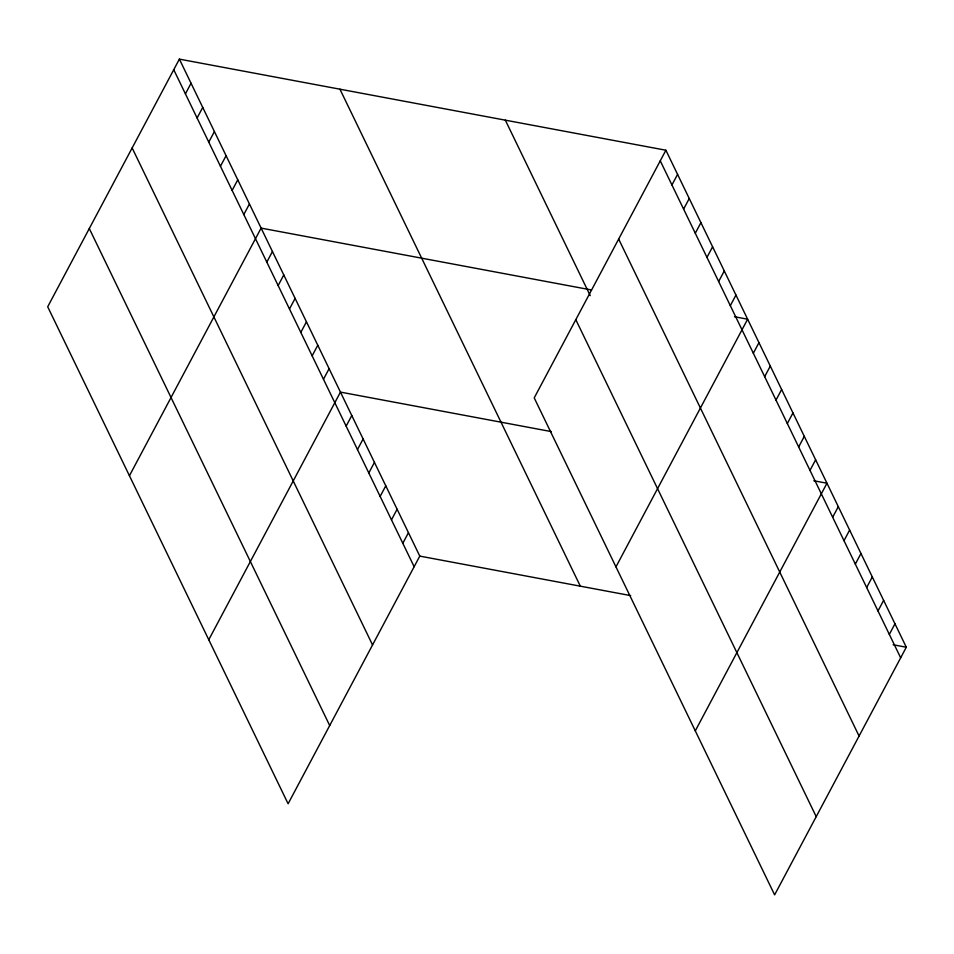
<?xml version="1.0" encoding="UTF-8"?>
<svg xmlns="http://www.w3.org/2000/svg" width="954" height="954" viewBox="0 0 954 954"><rect width="100%" height="100%" fill="white"/><g stroke="black" fill="none" stroke-linecap="round" stroke-linejoin="round"><path stroke-width="1.43" d="M179.376 59.124L47.7 306.771L288.108 803.769L419.784 556.11L179.376 59.124L665.892 150.231L906.3 647.229L774.624 894.876L534.216 397.89L665.892 150.231M185.422 93.862L191.05 83.26M197.096 117.998L202.725 107.408M208.771 142.146L214.411 131.545M220.446 166.282L226.086 155.681M232.132 190.418L237.761 179.817M243.807 214.555L249.435 203.965M129.434 475.748L261.11 228.101L591.456 289.968M266.81 262.123L272.45 251.534M278.151 285.556L283.779 274.955M289.479 308.989L295.12 298.387M300.808 332.421L306.449 321.82M312.149 355.842L317.777 345.253M323.478 379.275L329.118 368.673M208.771 639.752L340.447 392.106L551.34 431.602M346.147 426.14L351.776 415.539M357.476 449.561L363.116 438.971M368.816 472.993L374.445 462.392M380.145 496.426L385.786 485.824M391.474 519.858L397.114 509.257M402.815 543.279L408.443 532.69M671.938 184.969L677.578 174.379M683.613 209.117L689.253 198.515M695.287 233.253L700.928 222.652M706.974 257.389L712.602 246.788M718.648 281.525L724.277 270.936M730.323 305.674L735.951 295.072M615.962 566.867L747.638 319.208L734.497 316.752M753.338 353.242L758.967 342.641M764.667 376.663L770.295 366.074M775.996 400.096L781.636 389.506M787.336 423.528L792.965 412.927M798.665 446.961L804.305 436.36M809.994 470.382L815.634 459.792M695.287 730.871L826.963 483.225L813.834 480.756M832.663 517.247L838.304 506.646M844.004 540.679L849.632 530.078M855.333 564.1L860.961 553.511M866.661 587.533L872.302 576.943M878.002 610.965L883.631 600.364M889.331 634.398L894.971 623.797M419.784 556.11L630.677 595.606M893.159 644.761L906.3 647.229M660.263 160.832L900.659 657.819M618.669 239.06L859.077 736.047M505.346 120.168L590.228 295.657M575.811 319.662L816.219 816.648M339.934 89.187L580.33 586.185M173.747 69.725L414.143 566.712M132.153 147.953L372.549 644.94M89.294 228.543L329.702 725.541"/></g></svg>
